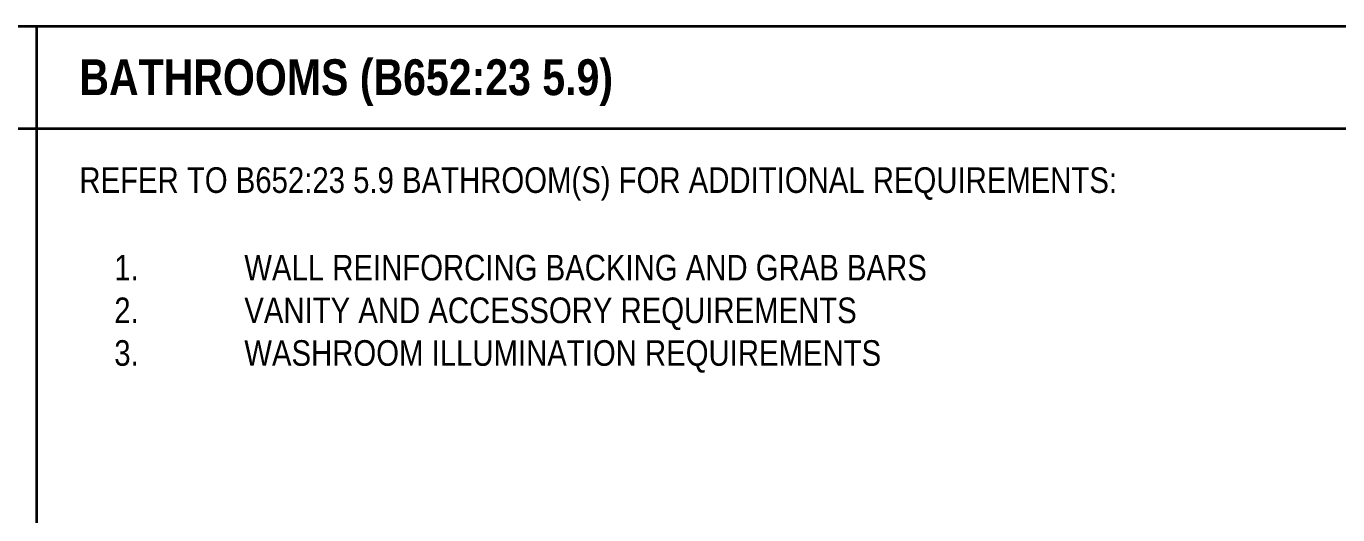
# Model space of a CAD drawing. Header units: millimetres. Extents: x -63583 to -8676, y -23737 to 12906.
# Drawn here: x -35469 to -29064, y -18979 to -16594 of the extents above; entities that cross this region are included whole.
import ezdxf

# ---------------------------------------------------------------- set-up
doc = ezdxf.new("R2010")
doc.units = ezdxf.units.MM
doc.layers.add('A-DETL', color=7, linetype='Continuous', lineweight=18, true_color=0x00a600)
doc.layers.add('G-ANNO-TEXT', color=7, linetype='Continuous', lineweight=9)
doc.styles.add('Arial Narrow_5', font='ARIALN.TTF', dxfattribs={"height": 125})
doc.styles.add('Arial Narrow_B_1', font='ARIALNB.TTF', dxfattribs={"height": 175})

msp = doc.modelspace()

# ---------------------------------------------------------------- linework, layer by layer
at = {"layer": 'A-DETL', "color": 7, "lineweight": 35}
for p, q in [((-42107.7, -16593.7), (-8810.9, -16593.7)), ((-42107.7, -17093.7), (-8810.9, -17093.7))]:
    msp.add_line(p, q, dxfattribs=at)

# ---------------------------------------------------------------- texts
at = {"layer": 'G-ANNO-TEXT', "insert": (-35209.7, -16755.2), "char_height": 175, "width": 3186.708, "attachment_point": 1, "style": 'Arial Narrow_B_1', "bg_fill": 3, "box_fill_scale": 1.25, "bg_fill_color": 256, "bg_fill_true_color": 13158600, "bg_fill_transparency": 0}
msp.add_mtext('BATHROOMS (B652:23 5.9)', dxfattribs=at)
at = {"layer": 'G-ANNO-TEXT', "char_height": 125, "attachment_point": 1, "style": 'Arial Narrow_5'}
for s, insert, width in [('REFER TO B652:23 5.9 BATHROOM(S) FOR ADDITIONAL REQUIREMENTS:', (-35209.7, -17282.6), 6148.943), ('1.', (-35039.3, -17710.2), 769.62), ('WALL REINFORCING BACKING AND GRAB BARS', (-34404.3, -17710.2), 4040.505), ('2.', (-35039.3, -17918.5), 769.62), ('VANITY AND ACCESSORY REQUIREMENTS', (-34404.3, -17918.5), 3627.636), ('3.', (-35039.3, -18126.9), 769.62), ('WASHROOM ILLUMINATION REQUIREMENTS', (-34404.3, -18126.9), 3771.94)]:
    msp.add_mtext(s, dxfattribs=dict(at, insert=insert, width=width))

# ---------------------------------------------------------------- next in the draw order: texts
at = {"layer": 'G-ANNO-TEXT', "insert": (-39885.4, -16755.2), "char_height": 175, "width": 4617.72, "attachment_point": 1, "style": 'Arial Narrow_B_1', "bg_fill": 3, "box_fill_scale": 1.25, "bg_fill_color": 256, "bg_fill_true_color": 13158600, "bg_fill_transparency": 0}
msp.add_mtext('DOORS AND DOORWAYS (B652:23 5.7)', dxfattribs=at)

# ---------------------------------------------------------------- next in the draw order: linework, layer by layer
at = {"layer": 'A-DETL', "color": 7, "lineweight": 35}
msp.add_line((-35418.9, -16593.7), (-35418.9, -23736.9), dxfattribs=at)

doc.saveas('drawing.dxf')
